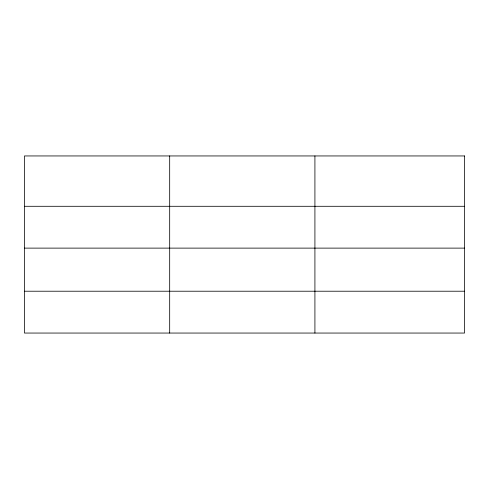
<?xml version="1.0" encoding="UTF-8"?>
<svg xmlns="http://www.w3.org/2000/svg" width="489" height="489" viewBox="0 0 489 489"><rect width="100%" height="100%" fill="white"/><g stroke="black" fill="none" stroke-linecap="round" stroke-linejoin="round"><path stroke-width="0.73" d="M24.45 206.291L464.55 206.291M24.45 248.119L464.55 248.119M24.45 291.218L464.55 291.218M314.916 155.948L314.916 333.052M169.683 155.948L169.683 333.052M464.55 155.948L24.45 155.948L24.45 333.052L464.55 333.052L464.55 155.948"/></g></svg>
